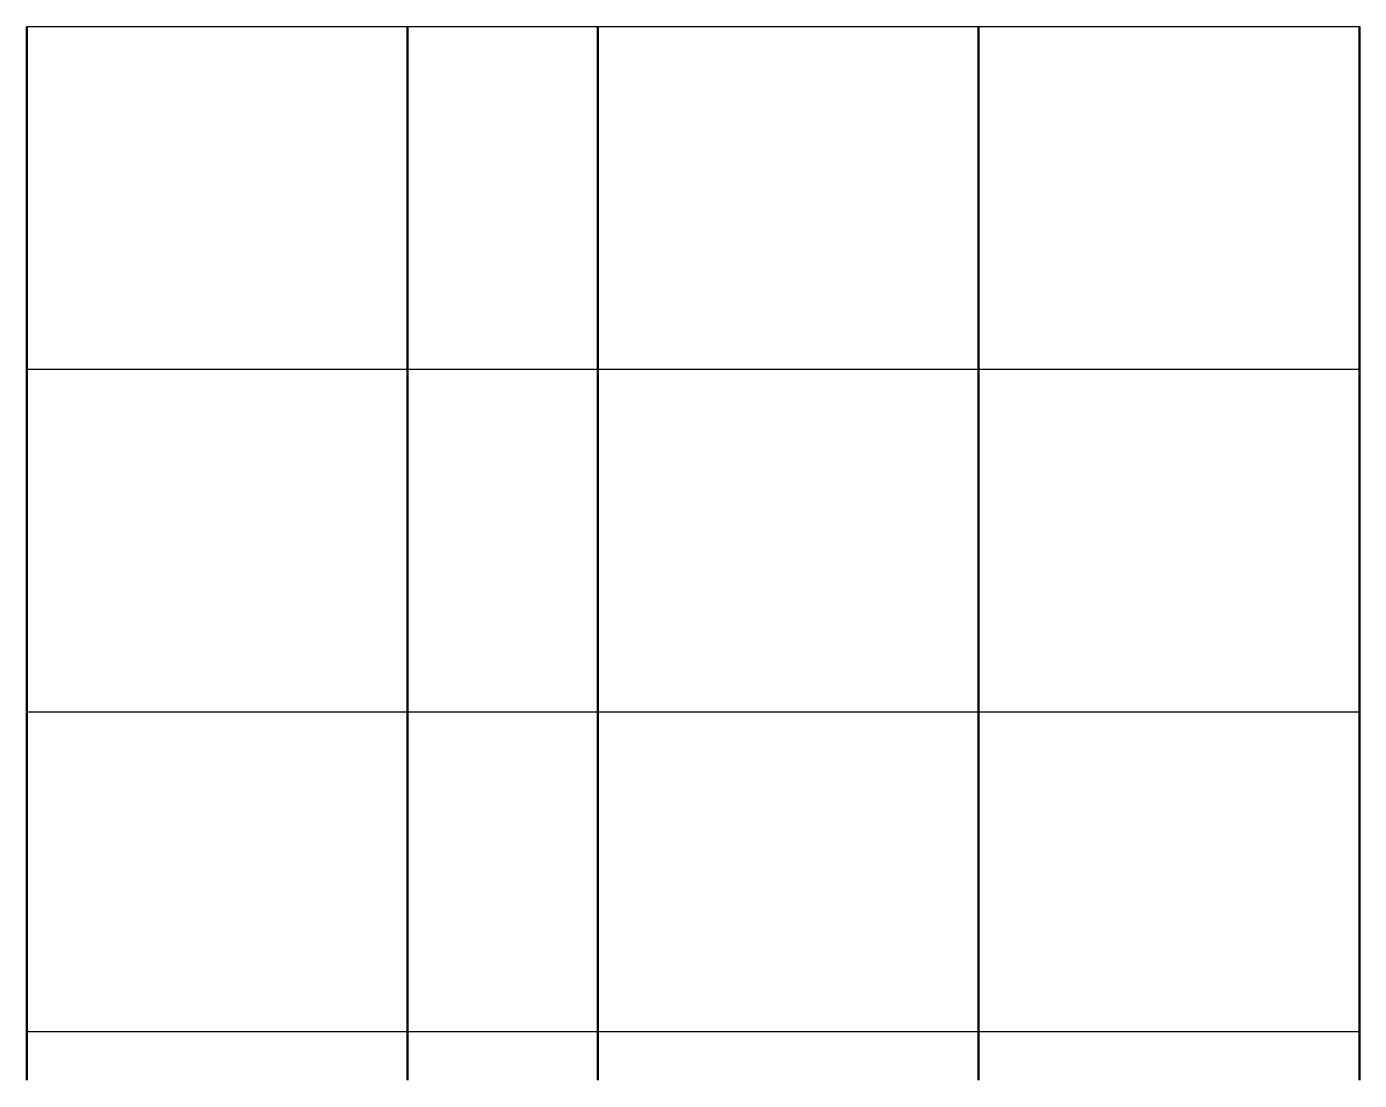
# Model space of a CAD drawing. Header units: millimetres. Extents: x 1747 to 15747, y 809 to 11883.
import ezdxf

# ---------------------------------------------------------------- set-up
doc = ezdxf.new("R2010")
doc.units = ezdxf.units.MM
doc.layers.add('00-COT-SAP', color=2, linetype='Continuous', lineweight=50)
doc.layers.add('00-DAM-SAP', color=6, linetype='Continuous', lineweight=30)

msp = doc.modelspace()

# ---------------------------------------------------------------- linework, layer by layer
at = {"layer": '00-COT-SAP'}
for p, q in [((1747, 8283), (1747, 11883)), ((5747, 8283), (5747, 11883)), ((7747, 8283), (7747, 11883)), ((11747, 8283), (11747, 11883)), ((15747, 8283), (15747, 11883)), ((1747, 4683), (1747, 8283)), ((5747, 4683), (5747, 8283)), ((7747, 4683), (7747, 8283)), ((11747, 4683), (11747, 8283)), ((15747, 4683), (15747, 8283)), ((1747, 1321), (1747, 4683)), ((5747, 1321), (5747, 4683)), ((7747, 1321), (7747, 4683)), ((11747, 1321), (11747, 4683)), ((15747, 1321), (15747, 4683)), ((1747, 1321), (1747, 809)), ((5747, 1321), (5747, 809)), ((7747, 1321), (7747, 809)), ((11747, 1321), (11747, 809)), ((15747, 1321), (15747, 809))]:
    msp.add_line(p, q, dxfattribs=at)
at = {"layer": '00-DAM-SAP'}
for p, q in [((1747, 11883), (5747, 11883)), ((5747, 11883), (7747, 11883)), ((7747, 11883), (11747, 11883)), ((11747, 11883), (15747, 11883)), ((1747, 8283), (5747, 8283)), ((5747, 8283), (7747, 8283)), ((7747, 8283), (11747, 8283)), ((11747, 8283), (15747, 8283)), ((1747, 4683), (5747, 4683)), ((5747, 4683), (7747, 4683)), ((7747, 4683), (11747, 4683)), ((11747, 4683), (15747, 4683)), ((1747, 1321), (5747, 1321)), ((5747, 1321), (7747, 1321)), ((7747, 1321), (11747, 1321)), ((11747, 1321), (15747, 1321))]:
    msp.add_line(p, q, dxfattribs=at)

doc.saveas('drawing.dxf')
